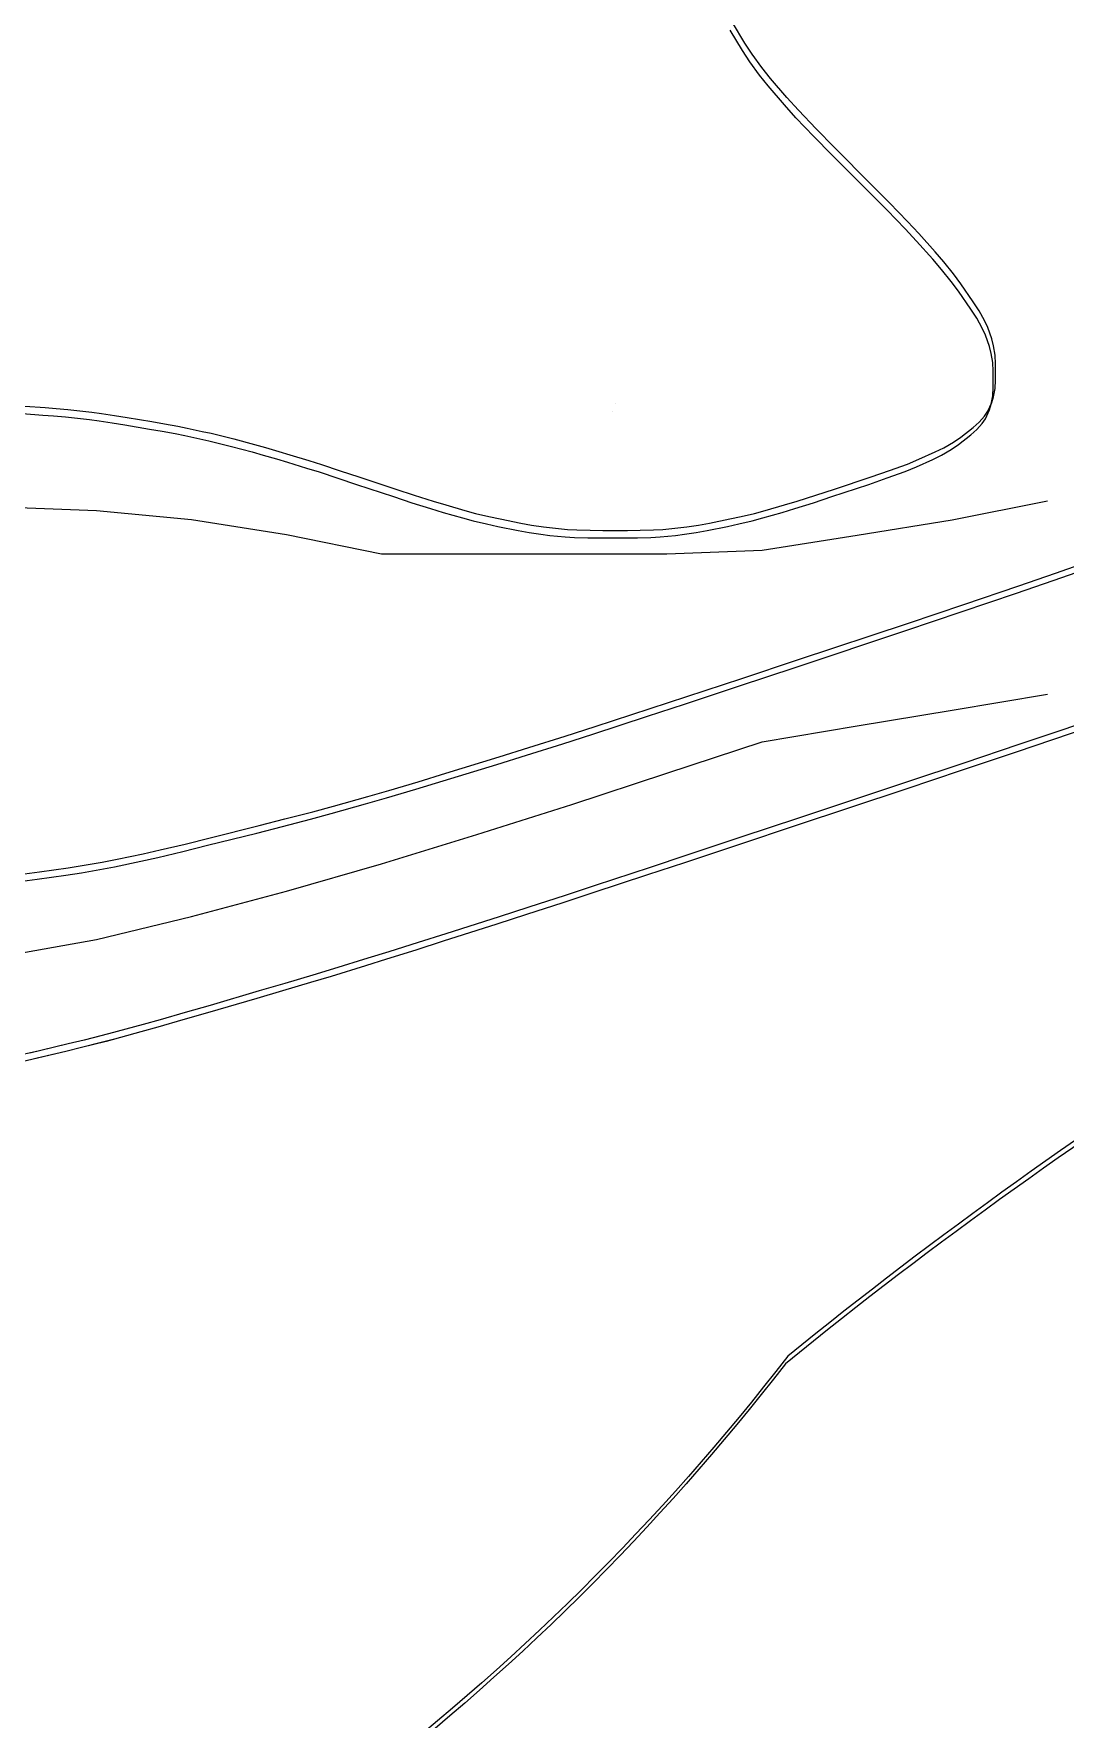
# Model space of a CAD drawing. Header units: metres. Extents: x -1097 to 1588, y -673 to 884.
# Drawn here: x 1150 to 1215.1, y 556.4 to 662.7 of the extents above; entities that cross this region are included whole.
import ezdxf

# ---------------------------------------------------------------- set-up
doc = ezdxf.new("R2010")
doc.units = ezdxf.units.M
for name, color, linetype, lineweight, plot in [('CRECIDA_Q100', 5, 'Continuous', 0, False), ('CRECIDA_Q2', 150, 'Continuous', 0, False), ('TERRENO', 188, 'Continuous', 0, False), ('TEXTO', 7, 'Continuous', 0, False), ('VISTA LEJOS', 7, 'Continuous', 0, False)]:
    doc.layers.add(name, color=color, linetype=linetype, lineweight=lineweight, plot=plot)

msp = doc.modelspace()

# ---------------------------------------------------------------- linework, layer by layer
at = {"layer": 'CRECIDA_Q100'}
msp.add_lwpolyline([(1082, 641.63), (1088, 643.3), (1094, 643.3), (1100, 643.3), (1106, 643.3), (1112, 643.14), (1118, 639.12), (1124, 635.99), (1130, 633.96), (1136, 633.05), (1142, 632.94), (1148, 632.91), (1154, 632.67), (1160, 632.11), (1166, 631.15), (1172, 629.93), (1178, 629.93), (1184, 629.93), (1190, 629.93), (1196, 630.17), (1202, 631.12), (1208, 632.08), (1214, 633.27)], dxfattribs=at)
at = {"layer": 'CRECIDA_Q2'}
msp.add_lwpolyline([(1082, 557.6), (1088, 567.48), (1094, 574.51), (1100, 588.35), (1106, 592.55), (1112, 595.65), (1118, 598.53), (1124, 600.87), (1130, 602.53), (1136, 603.49), (1142, 603.96), (1148, 604.53), (1154, 605.6), (1160, 607.05), (1166, 608.66), (1172, 610.38), (1178, 612.23), (1184, 614.13), (1190, 616.09), (1196, 618.08), (1202, 619.08), (1208, 620.08), (1214, 621.08)], dxfattribs=at)
at = {"layer": 'TERRENO'}
for points in [[(1149.33, 638.78), (1150.62, 638.69), (1151.3, 638.64), (1152.05, 638.57), (1152.62, 638.51), (1153.57, 638.4), (1154.17, 638.32), (1155, 638.19), (1155.8, 638.07), (1157.35, 637.81), (1158.15, 637.67), (1158.98, 637.52), (1159.58, 637.4), (1160.53, 637.2), (1161.1, 637.07), (1161.85, 636.88), (1162.53, 636.71), (1163.82, 636.36), (1164.53, 636.17), (1165.37, 635.93), (1166.05, 635.72), (1167.26, 635.35), (1168.06, 635.1), (1169.24, 634.71), (1170.41, 634.32), (1172.74, 633.55), (1173.91, 633.16), (1175.09, 632.79), (1175.89, 632.55), (1177.1, 632.2), (1177.78, 632.02), (1178.62, 631.82), (1179.33, 631.67), (1180.62, 631.41), (1181.31, 631.28), (1182.05, 631.17), (1182.62, 631.1), (1183.57, 631.01), (1184.17, 630.97), (1185, 630.95), (1185.8, 630.94), (1187.35, 630.94), (1188.15, 630.95), (1188.99, 630.97), (1189.58, 631.01), (1190.53, 631.1), (1191.1, 631.17), (1191.85, 631.28), (1192.53, 631.41), (1193.82, 631.67), (1194.53, 631.82), (1195.37, 632.02), (1196.05, 632.2), (1197.26, 632.55), (1198.06, 632.79), (1199.24, 633.16), (1200.41, 633.55), (1202.74, 634.32), (1203.89, 634.72), (1205.02, 635.13), (1205.74, 635.43), (1206.77, 635.89), (1207.32, 636.16), (1207.93, 636.51), (1208.39, 636.83), (1209.17, 637.44), (1209.54, 637.77), (1209.89, 638.15), (1210.09, 638.46), (1210.35, 639.01), (1210.46, 639.37), (1210.55, 639.9), (1210.58, 640.42), (1210.58, 641.45), (1210.55, 642), (1210.46, 642.58), (1210.35, 643.02), (1210.09, 643.74), (1209.89, 644.18), (1209.54, 644.8), (1209.17, 645.37), (1208.39, 646.5), (1207.93, 647.12), (1207.32, 647.88), (1206.77, 648.52), (1205.74, 649.67), (1205.02, 650.44), (1203.89, 651.61), (1202.74, 652.77), (1200.41, 655.1), (1199.26, 656.27), (1198.13, 657.45), (1197.41, 658.25), (1196.38, 659.46), (1195.83, 660.14), (1195.23, 660.98), (1194.76, 661.69), (1193.99, 662.98)], [(1149.31, 609.28), (1150.27, 609.41), (1152.08, 609.66), (1153.07, 609.82), (1154.22, 610.02), (1155.15, 610.2), (1156.8, 610.55), (1157.87, 610.79), (1159.46, 611.16), (1161.02, 611.55), (1164.13, 612.32), (1165.75, 612.74), (1167.51, 613.2), (1168.82, 613.55), (1170.98, 614.16), (1172.31, 614.54), (1174.15, 615.09), (1175.89, 615.62), (1179.26, 616.65), (1181.14, 617.24), (1183.42, 617.96), (1185.33, 618.57), (1188.78, 619.7), (1191.1, 620.46), (1194.58, 621.61), (1198.08, 622.77), (1205.08, 625.1), (1208.57, 626.27), (1212.05, 627.45), (1214.37, 628.25), (1217.82, 629.46)]]:
    msp.add_lwpolyline(points, dxfattribs=at)
at = {"layer": 'TEXTO', "color": 141}
msp.add_lwpolyline([(1217.74, 619.35), (1214.33, 618.2), (1212.04, 617.43), (1208.57, 616.27), (1205.08, 615.1), (1198.08, 612.77), (1194.58, 611.61), (1191.1, 610.45), (1188.78, 609.68), (1185.33, 608.55), (1183.42, 607.92), (1181.14, 607.18), (1179.26, 606.58), (1175.89, 605.5), (1174.15, 604.94), (1172.31, 604.36), (1170.98, 603.95), (1168.82, 603.28), (1167.51, 602.89), (1165.75, 602.37), (1164.13, 601.89), (1161.02, 600.98), (1159.46, 600.53), (1157.87, 600.08), (1156.8, 599.78), (1154.61, 599.18), (1153.07, 598.79), (1152.08, 598.55), (1149.66, 597.98)], dxfattribs=at)
at = {"layer": 'VISTA LEJOS'}
for points in [[(1149.33, 638.78), (1150.62, 638.69), (1151.3, 638.64), (1152.05, 638.57), (1152.62, 638.51), (1153.57, 638.4), (1154.17, 638.32), (1155, 638.19), (1155.8, 638.07), (1157.35, 637.81), (1158.15, 637.67), (1158.98, 637.52), (1159.58, 637.4), (1160.53, 637.2), (1161.1, 637.07), (1161.85, 636.88), (1162.53, 636.71), (1163.82, 636.36), (1164.53, 636.17), (1165.37, 635.93), (1166.05, 635.72), (1167.26, 635.35), (1168.06, 635.1), (1169.24, 634.71), (1170.41, 634.32), (1172.74, 633.55), (1173.91, 633.16), (1175.09, 632.79), (1175.89, 632.55), (1177.1, 632.2), (1177.78, 632.02), (1178.62, 631.82), (1179.33, 631.67), (1180.62, 631.41), (1181.31, 631.28), (1182.05, 631.17), (1182.62, 631.1), (1183.57, 631.01), (1184.17, 630.97), (1185, 630.95), (1185.8, 630.94), (1187.35, 630.94), (1188.15, 630.95), (1188.99, 630.97), (1189.58, 631.01), (1190.53, 631.1), (1191.1, 631.17), (1191.85, 631.28), (1192.53, 631.41), (1193.82, 631.67), (1194.53, 631.82), (1195.37, 632.02), (1196.05, 632.2), (1197.26, 632.55), (1198.06, 632.79), (1199.24, 633.16), (1200.41, 633.55), (1202.74, 634.32), (1203.89, 634.72), (1205.02, 635.13), (1205.74, 635.43), (1206.77, 635.89), (1207.32, 636.16), (1207.93, 636.51), (1208.39, 636.83), (1209.17, 637.44), (1209.54, 637.77), (1209.89, 638.15), (1210.09, 638.46), (1210.35, 639.01), (1210.46, 639.37), (1210.55, 639.9), (1210.58, 640.42), (1210.58, 641.45), (1210.55, 642), (1210.46, 642.58), (1210.35, 643.02), (1210.09, 643.74), (1209.89, 644.18), (1209.54, 644.8), (1209.17, 645.37), (1208.39, 646.5), (1207.93, 647.12), (1207.32, 647.88), (1206.77, 648.52), (1205.74, 649.67), (1205.02, 650.44), (1203.89, 651.61), (1202.74, 652.77), (1200.41, 655.1), (1199.26, 656.27), (1198.13, 657.45), (1197.41, 658.25), (1196.38, 659.46), (1195.83, 660.14), (1195.23, 660.98), (1194.76, 661.69), (1193.99, 662.98)], [(1149.48, 639.25), (1150.77, 639.16), (1151.46, 639.11), (1152.2, 639.04), (1152.77, 638.98), (1153.72, 638.87), (1154.32, 638.79), (1155.15, 638.66), (1155.95, 638.54), (1157.5, 638.28), (1158.3, 638.14), (1159.14, 637.98), (1159.73, 637.87), (1160.68, 637.66), (1161.25, 637.54), (1162, 637.35), (1162.68, 637.18), (1163.97, 636.83), (1164.68, 636.64), (1165.52, 636.4), (1166.2, 636.19), (1167.41, 635.82), (1168.21, 635.57), (1169.39, 635.18), (1170.56, 634.79), (1172.89, 634.02), (1174.06, 633.63), (1175.24, 633.26), (1176.04, 633.02), (1177.25, 632.67), (1177.93, 632.49), (1178.77, 632.29), (1179.48, 632.14), (1180.77, 631.88), (1181.46, 631.75), (1182.2, 631.64), (1182.77, 631.57), (1183.72, 631.48), (1184.32, 631.44), (1185.15, 631.42), (1185.95, 631.41), (1187.5, 631.41), (1188.3, 631.42), (1189.14, 631.44), (1189.73, 631.48), (1190.68, 631.57), (1191.25, 631.64), (1192, 631.75), (1192.68, 631.88), (1193.97, 632.14), (1194.69, 632.29), (1195.52, 632.49), (1196.2, 632.67), (1197.41, 633.02), (1198.21, 633.26), (1199.39, 633.63), (1200.56, 634.02), (1202.89, 634.79), (1204.05, 635.19), (1205.17, 635.6), (1205.89, 635.9), (1206.93, 636.36), (1207.47, 636.63), (1208.08, 636.98), (1208.54, 637.3), (1209.32, 637.91), (1209.69, 638.24), (1210.04, 638.62), (1210.24, 638.93), (1210.5, 639.48), (1210.61, 639.84), (1210.7, 640.37), (1210.73, 640.89), (1210.73, 641.92), (1210.7, 642.46), (1210.61, 643.05), (1210.5, 643.49), (1210.24, 644.21), (1210.04, 644.65), (1209.69, 645.26), (1209.32, 645.84), (1208.54, 646.97), (1208.08, 647.59), (1207.47, 648.35), (1206.93, 648.99), (1205.89, 650.14), (1205.17, 650.91), (1204.05, 652.07), (1202.89, 653.24), (1200.56, 655.57), (1199.41, 656.74), (1198.29, 657.92), (1197.57, 658.72), (1196.53, 659.93), (1195.98, 660.61), (1195.38, 661.45), (1194.92, 662.16), (1194.14, 663.45)], [(1149.46, 609.75), (1150.42, 609.88), (1152.23, 610.13), (1153.22, 610.29), (1154.37, 610.49), (1155.31, 610.67), (1156.95, 611.02), (1158.02, 611.26), (1159.61, 611.63), (1161.17, 612.02), (1164.28, 612.79), (1165.9, 613.21), (1167.66, 613.67), (1168.97, 614.02), (1171.13, 614.63), (1172.46, 615.01), (1174.3, 615.56), (1176.04, 616.09), (1179.41, 617.12), (1181.29, 617.71), (1183.57, 618.43), (1185.48, 619.04), (1188.93, 620.17), (1191.25, 620.93), (1194.73, 622.08), (1198.23, 623.24), (1205.23, 625.57), (1208.72, 626.74), (1212.21, 627.92), (1214.52, 628.72), (1217.98, 629.93)], [(1149.31, 609.28), (1150.27, 609.41), (1152.08, 609.66), (1153.07, 609.82), (1154.22, 610.02), (1155.15, 610.2), (1156.8, 610.55), (1157.87, 610.79), (1159.46, 611.16), (1161.02, 611.55), (1164.13, 612.32), (1165.75, 612.74), (1167.51, 613.2), (1168.82, 613.55), (1170.98, 614.16), (1172.31, 614.54), (1174.15, 615.09), (1175.89, 615.62), (1179.26, 616.65), (1181.14, 617.24), (1183.42, 617.96), (1185.33, 618.57), (1188.78, 619.7), (1191.1, 620.46), (1194.58, 621.61), (1198.08, 622.77), (1205.08, 625.1), (1208.57, 626.27), (1212.05, 627.45), (1214.37, 628.25), (1217.82, 629.46)], [(1217.74, 619.35), (1214.33, 618.2), (1212.04, 617.43), (1208.57, 616.27), (1205.08, 615.1), (1198.08, 612.77), (1194.58, 611.61), (1191.1, 610.45), (1188.78, 609.68), (1185.33, 608.55), (1183.42, 607.92), (1181.14, 607.18), (1179.26, 606.58), (1175.89, 605.5), (1174.15, 604.94), (1172.31, 604.36), (1170.98, 603.95), (1168.82, 603.28), (1167.51, 602.89), (1165.75, 602.37), (1164.13, 601.89), (1161.02, 600.98), (1159.46, 600.53), (1157.87, 600.08), (1156.8, 599.78), (1155.15, 599.33), (1154.22, 599.09), (1153.07, 598.79), (1152.08, 598.55), (1150.27, 598.12), (1149.31, 597.9)], [(1217.74, 619.35), (1214.33, 618.2), (1212.04, 617.43), (1208.57, 616.27), (1205.08, 615.1), (1198.08, 612.77), (1194.58, 611.61), (1191.1, 610.45), (1188.78, 609.68), (1185.33, 608.55), (1183.42, 607.92), (1181.14, 607.18), (1179.26, 606.58), (1175.89, 605.5), (1174.15, 604.94), (1172.31, 604.36), (1170.98, 603.95), (1168.82, 603.28), (1167.51, 602.89), (1165.75, 602.37), (1164.13, 601.89), (1161.02, 600.98), (1159.46, 600.53), (1157.87, 600.08), (1156.8, 599.78), (1155.15, 599.33), (1154.22, 599.09), (1153.07, 598.79), (1152.08, 598.55), (1150.27, 598.12), (1149.31, 597.9)], [(1217.89, 619.82), (1214.48, 618.67), (1212.19, 617.9), (1208.72, 616.74), (1205.23, 615.57), (1198.23, 613.24), (1194.73, 612.08), (1191.25, 610.92), (1188.93, 610.15), (1185.48, 609.02), (1183.57, 608.39), (1181.29, 607.65), (1179.41, 607.04), (1176.04, 605.96), (1174.3, 605.41), (1172.46, 604.83), (1171.13, 604.42), (1168.97, 603.75), (1167.66, 603.36), (1165.9, 602.84), (1164.28, 602.36), (1161.17, 601.45), (1159.61, 601), (1158.02, 600.55), (1156.95, 600.25), (1155.31, 599.8), (1154.37, 599.56), (1153.22, 599.26), (1152.23, 599.02), (1150.42, 598.59), (1149.46, 598.37)], [(1217.74, 619.35), (1214.33, 618.2), (1212.04, 617.43), (1208.57, 616.27), (1205.08, 615.1), (1198.08, 612.77), (1194.58, 611.61), (1191.1, 610.45), (1188.78, 609.68), (1185.33, 608.55), (1183.42, 607.92), (1181.14, 607.18), (1179.26, 606.58), (1175.89, 605.5), (1174.15, 604.94), (1172.31, 604.36), (1170.98, 603.95), (1168.82, 603.28), (1167.51, 602.89), (1165.75, 602.37), (1164.13, 601.89), (1161.02, 600.98), (1159.46, 600.53), (1157.87, 600.08), (1156.8, 599.78), (1154.61, 599.18), (1153.07, 598.79), (1152.08, 598.55), (1149.66, 597.98)], [(1217.89, 619.82), (1214.48, 618.67), (1212.19, 617.9), (1208.72, 616.74), (1205.23, 615.57), (1198.23, 613.24), (1194.73, 612.08), (1191.25, 610.92), (1188.93, 610.15), (1185.48, 609.02), (1183.57, 608.39), (1181.29, 607.65), (1179.41, 607.04), (1176.04, 605.96), (1174.3, 605.41), (1172.46, 604.83), (1171.13, 604.42), (1168.97, 603.75), (1167.66, 603.36), (1165.9, 602.84), (1164.28, 602.36), (1161.17, 601.45), (1159.61, 601), (1158.02, 600.55), (1156.95, 600.25), (1154.76, 599.65), (1153.22, 599.26), (1152.23, 599.02), (1149.81, 598.44)]]:
    msp.add_lwpolyline(points, dxfattribs=at)
for points in [[(1186.73, 639.41), (1186.73, 639.41), (1186.73, 639.41), (1186.73, 639.41), (1186.73, 639.41), (1186.73, 639.41), (1186.73, 639.41), (1186.73, 639.41), (1186.73, 639.41), (1186.73, 639.41), (1186.73, 639.41), (1186.73, 639.41), (1186.73, 639.41), (1186.73, 639.41), (1186.73, 639.41), (1186.73, 639.41), (1186.73, 639.41), (1186.73, 639.41), (1186.73, 639.41), (1186.73, 639.41), (1186.73, 639.41), (1186.73, 639.41), (1186.73, 639.41), (1186.73, 639.41), (1186.73, 639.41), (1186.73, 639.41), (1186.73, 639.41), (1186.73, 639.41), (1186.73, 639.41), (1186.73, 639.41), (1186.73, 639.41), (1186.73, 639.41), (1186.73, 639.41), (1186.73, 639.41), (1186.73, 639.41), (1186.73, 639.41), (1186.73, 639.41), (1186.73, 639.41), (1186.73, 639.41), (1186.73, 639.41), (1186.73, 639.41), (1186.73, 639.41), (1186.73, 639.41), (1186.73, 639.41), (1186.73, 639.41), (1186.73, 639.41), (1186.73, 639.41), (1186.73, 639.41), (1186.73, 639.41), (1186.73, 639.41), (1186.73, 639.41), (1186.73, 639.41), (1186.73, 639.41), (1186.73, 639.41), (1186.73, 639.41), (1186.73, 639.41), (1186.73, 639.41), (1186.73, 639.41), (1186.73, 639.41), (1186.73, 639.41), (1186.73, 639.41), (1186.73, 639.41), (1186.73, 639.41), (1186.73, 639.41), (1186.73, 639.41), (1186.73, 639.41), (1186.73, 639.41), (1186.73, 639.41), (1186.73, 639.41), (1186.73, 639.41), (1186.73, 639.41), (1186.73, 639.41), (1186.73, 639.41), (1186.73, 639.41), (1186.73, 639.41), (1186.73, 639.41), (1186.73, 639.41), (1186.73, 639.41), (1186.73, 639.41), (1186.73, 639.41), (1186.73, 639.41), (1186.73, 639.41), (1186.73, 639.41), (1186.73, 639.41), (1186.73, 639.41), (1186.73, 639.41), (1186.73, 639.41), (1186.73, 639.41), (1186.73, 639.41), (1186.73, 639.41), (1186.73, 639.41), (1186.73, 639.41), (1186.73, 639.41), (1186.73, 639.41), (1186.73, 639.41), (1186.73, 639.41), (1186.73, 639.41), (1186.73, 639.41)], [(1186.58, 638.94), (1186.58, 638.94), (1186.58, 638.94), (1186.58, 638.94), (1186.58, 638.94), (1186.58, 638.94), (1186.58, 638.94), (1186.58, 638.94), (1186.58, 638.94), (1186.58, 638.94), (1186.58, 638.94), (1186.58, 638.94), (1186.58, 638.94), (1186.58, 638.94), (1186.58, 638.94), (1186.58, 638.94), (1186.58, 638.94), (1186.58, 638.94), (1186.58, 638.94), (1186.58, 638.94), (1186.58, 638.94), (1186.58, 638.94), (1186.58, 638.94), (1186.58, 638.94), (1186.58, 638.94), (1186.58, 638.94), (1186.58, 638.94), (1186.58, 638.94), (1186.58, 638.94), (1186.58, 638.94), (1186.58, 638.94), (1186.58, 638.94), (1186.58, 638.94), (1186.58, 638.94), (1186.58, 638.94), (1186.58, 638.94), (1186.58, 638.94), (1186.58, 638.94), (1186.58, 638.94), (1186.58, 638.94), (1186.58, 638.94), (1186.58, 638.94), (1186.58, 638.94), (1186.58, 638.94), (1186.58, 638.94), (1186.58, 638.94), (1186.58, 638.94), (1186.58, 638.94), (1186.58, 638.94), (1186.58, 638.94), (1186.58, 638.94), (1186.58, 638.94), (1186.58, 638.94), (1186.58, 638.94), (1186.58, 638.94), (1186.58, 638.94), (1186.58, 638.94), (1186.58, 638.94), (1186.58, 638.94), (1186.58, 638.94), (1186.58, 638.94), (1186.58, 638.94), (1186.58, 638.94), (1186.58, 638.94), (1186.58, 638.94), (1186.58, 638.94), (1186.58, 638.94), (1186.58, 638.94), (1186.58, 638.94), (1186.58, 638.94), (1186.58, 638.94), (1186.58, 638.94), (1186.58, 638.94), (1186.58, 638.94), (1186.58, 638.94), (1186.58, 638.94), (1186.58, 638.94), (1186.58, 638.94), (1186.58, 638.94), (1186.58, 638.94), (1186.58, 638.94), (1186.58, 638.94), (1186.58, 638.94), (1186.58, 638.94), (1186.58, 638.94), (1186.58, 638.94), (1186.58, 638.94), (1186.58, 638.94), (1186.58, 638.94), (1186.58, 638.94), (1186.58, 638.94), (1186.58, 638.94), (1186.58, 638.94), (1186.58, 638.94), (1186.58, 638.94), (1186.58, 638.94), (1186.58, 638.94), (1186.58, 638.94)], [(1186.58, 638.94), (1186.58, 638.94), (1186.58, 638.94), (1186.58, 638.94), (1186.58, 638.94), (1186.58, 638.94), (1186.58, 638.94), (1186.58, 638.94), (1186.58, 638.94), (1186.58, 638.94), (1186.58, 638.94), (1186.58, 638.94), (1186.58, 638.94), (1186.58, 638.94), (1186.58, 638.94), (1186.58, 638.94), (1186.58, 638.94), (1186.58, 638.94), (1186.58, 638.94), (1186.58, 638.94), (1186.58, 638.94), (1186.58, 638.94), (1186.58, 638.94), (1186.58, 638.94), (1186.58, 638.94), (1186.58, 638.94), (1186.58, 638.94), (1186.58, 638.94), (1186.58, 638.94), (1186.58, 638.94), (1186.58, 638.94), (1186.58, 638.94), (1186.58, 638.94), (1186.58, 638.94), (1186.58, 638.94), (1186.58, 638.94), (1186.58, 638.94), (1186.58, 638.94), (1186.58, 638.94), (1186.58, 638.94), (1186.58, 638.94), (1186.58, 638.94), (1186.58, 638.94), (1186.58, 638.94), (1186.58, 638.94), (1186.58, 638.94), (1186.58, 638.94), (1186.58, 638.94), (1186.58, 638.94), (1186.58, 638.94), (1186.58, 638.94), (1186.58, 638.94), (1186.58, 638.94), (1186.58, 638.94), (1186.58, 638.94), (1186.58, 638.94), (1186.58, 638.94), (1186.58, 638.94), (1186.58, 638.94), (1186.58, 638.94), (1186.58, 638.94), (1186.58, 638.94), (1186.58, 638.94), (1186.58, 638.94), (1186.58, 638.94), (1186.58, 638.94), (1186.58, 638.94), (1186.58, 638.94), (1186.58, 638.94), (1186.58, 638.94), (1186.58, 638.94), (1186.58, 638.94), (1186.58, 638.94), (1186.58, 638.94), (1186.58, 638.94), (1186.58, 638.94), (1186.58, 638.94), (1186.58, 638.94), (1186.58, 638.94), (1186.58, 638.94), (1186.58, 638.94), (1186.58, 638.94), (1186.58, 638.94), (1186.58, 638.94), (1186.58, 638.94), (1186.58, 638.94), (1186.58, 638.94), (1186.58, 638.94), (1186.58, 638.94), (1186.58, 638.94), (1186.58, 638.94), (1186.58, 638.94), (1186.58, 638.94), (1186.58, 638.94), (1186.58, 638.94), (1186.58, 638.94), (1186.58, 638.94), (1186.58, 638.94)]]:
    msp.add_lwpolyline(points, close=True, dxfattribs=at)
for points in [[(1258.78, 617.42, 0.060059), (1197.47, 578.85, -0.066724), (1169.59, 551.25, -0.068862), (1141.66, 541.33, 0.309058), (1116.97, 508.41, 0.360792), (1171.42, 510.17, -0.212162), (1258.7, 559.92, 0.078018), (1267.89, 560.47, 0.25934), (1285.71, 596.46, -0.334965), (1290.57, 618.59, 0.2527), (1258.78, 617.42)], [(1258.78, 617.42, 0.060059), (1197.47, 578.85, -0.066724), (1169.59, 551.25, -0.068862), (1141.66, 541.33, 0.309058), (1116.97, 508.41, 0.360792), (1171.42, 510.17, -0.212162), (1258.7, 559.92, 0.078018), (1267.89, 560.47, 0.25934), (1285.71, 596.46, -0.334965), (1290.57, 618.59, 0.2527), (1258.78, 617.42)], [(1258.93, 617.89, 0.060059), (1197.62, 579.32, -0.066724), (1169.75, 551.72, -0.068862), (1141.81, 541.8, 0.309058), (1117.12, 508.88, 0.360792), (1171.57, 510.64, -0.212162), (1258.85, 560.39, 0.078018), (1268.04, 560.94, 0.25934), (1285.86, 596.93, -0.334965), (1290.72, 619.06, 0.2527), (1258.93, 617.89)]]:
    msp.add_lwpolyline(points, format="xyb", dxfattribs=at)

doc.saveas('drawing.dxf')
